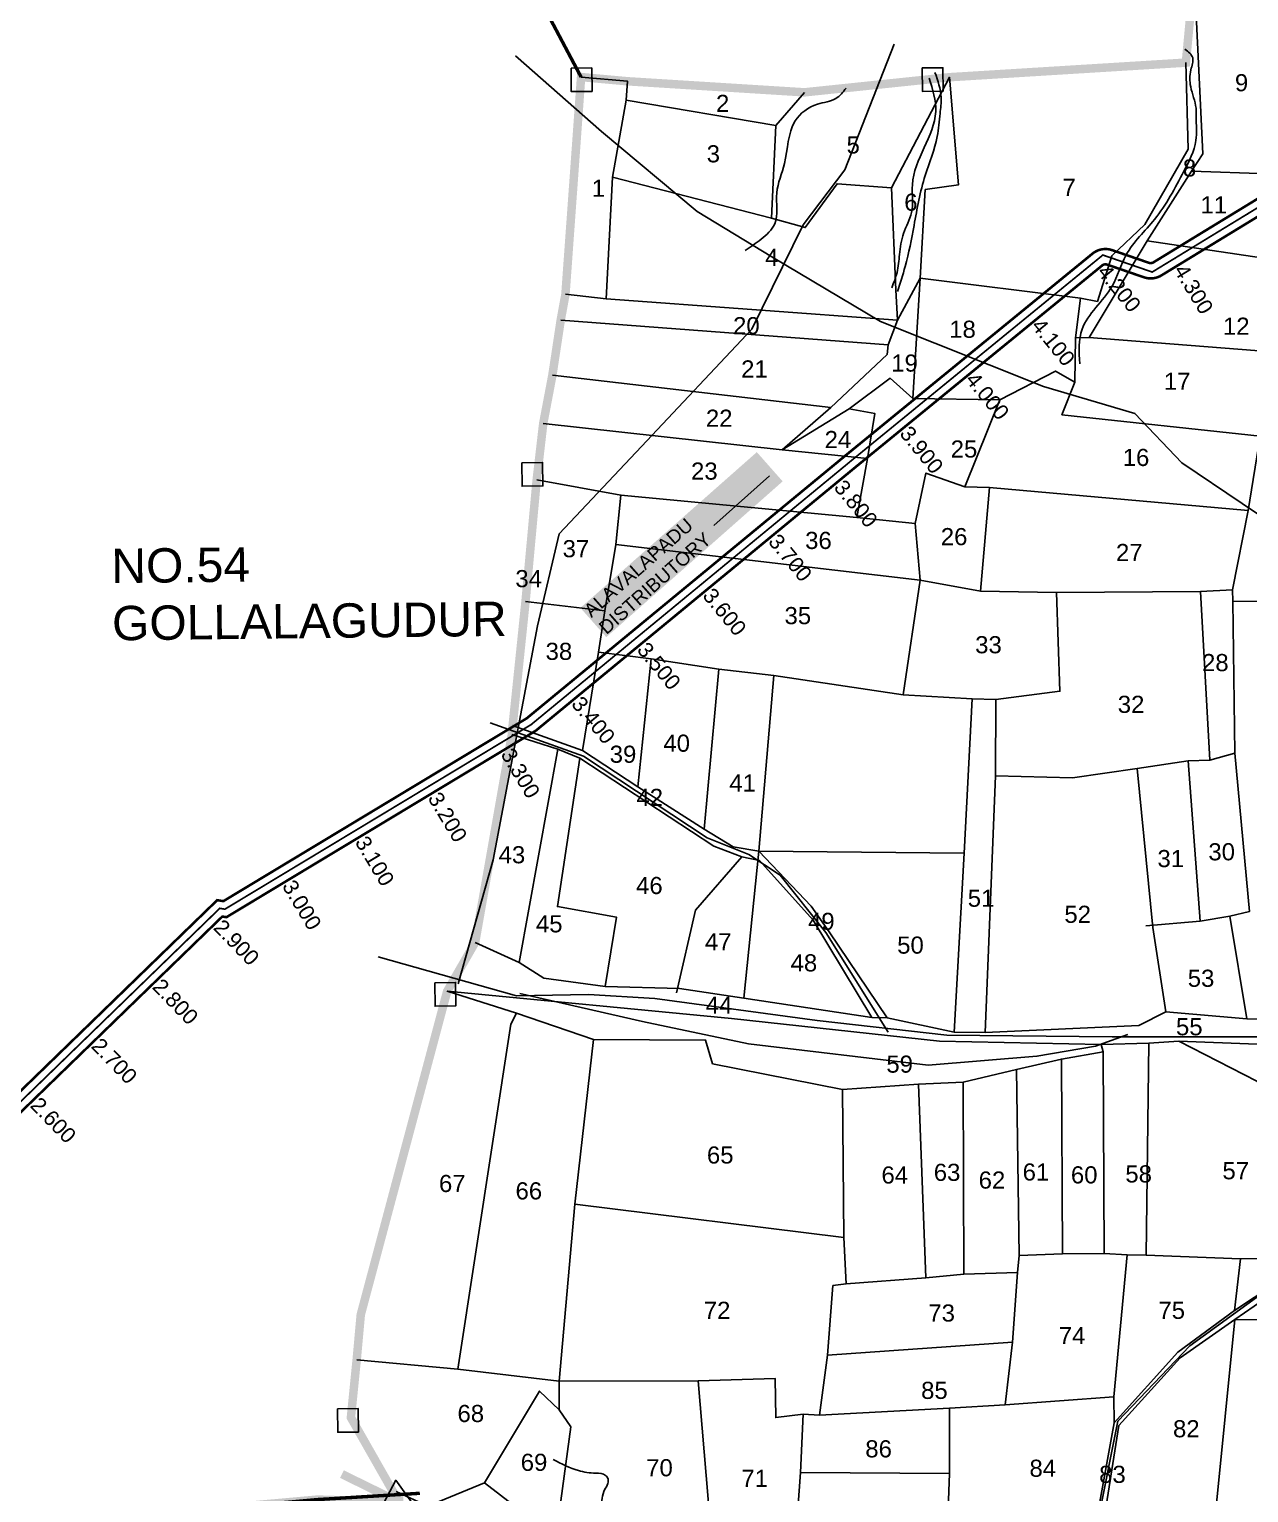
# Model space of a CAD drawing. Header units: inches. Extents: x 206739 to 240559, y 1587423 to 1599564.
# Drawn here: x 213410 to 214843, y 1592646 to 1594366 of the extents above; entities that cross this region are included whole.
import ezdxf
from ezdxf.enums import TextEntityAlignment as Align

# ---------------------------------------------------------------- set-up
doc = ezdxf.new("R2010")
doc.units = ezdxf.units.IN
doc.header["$MEASUREMENT"] = 0
doc.linetypes.add('DASHED2', pattern=[0.375, 0.25, -0.125])
doc.linetypes.add('HIDDEN2', pattern=[0.1875, 0.125, -0.0625])
for name, color, linetype in [('BLOCK', 72, 'Continuous'), ('CANAL1', 7, 'Continuous'), ('CSMark', 72, 'Continuous'), ('PAPER SIZE', 5, 'Continuous'), ('PLOT', 7, 'Continuous'), ('PLOT NO', 7, 'Continuous'), ('RAOD', 1, 'Continuous'), ('STREAM', 4, 'Continuous'), ('STRUCTURE', 5, 'Continuous'), ('text1', 7, 'Continuous'), ('VILLAGE BOUNDARY STONES', 1, 'Continuous'), ('VILLAGE BOUNDRY', 5, 'Continuous'), ('VILLAGE BOUNDRY STONES', 1, 'Continuous')]:
    doc.layers.add(name, color=color, linetype=linetype)
doc.styles.add('FONT1', font='Arial')
doc.styles.get("Standard").update_dxf_attribs({"font": 'arial.ttf'})
doc.dimstyles.get("Standard").update_dxf_attribs({"dimtxt": 0.18, "dimasz": 0.18, "dimexe": 0.18, "dimexo": 0.0625, "dimgap": 0.09, "dimtad": 0, "dimtih": 1, "dimtoh": 1, "dimdec": 4, "dimzin": 0, "dimdsep": 46, "dimtxsty": 'Standard', "dimcen": 0.09, "dimadec": 0, "dimazin": 0, "dimtfac": 1, "dimtdec": 4, "dimtofl": 0, "dimtmove": 0, "dimatfit": 3, "dimfxl": 1, "dimtolj": 1, "dimtzin": 0, "dimarcsym": 0})

# ---------------------------------------------------------------- blocks, each defined once
blk = doc.blocks.new('CIRCLE-BOX')
for p, q in [((-0.5, 0), (0.5, 0)), ((0, 0.5), (0, -0.5))]:
    blk.add_line(p, q)
blk.add_circle((0, 0), 0.2)

msp = doc.modelspace()

# ---------------------------------------------------------------- linework, layer by layer
at = {"layer": 'CANAL1', "color": 200, "linetype": 'ByBlock', "ltscale": 40, "const_width": 3}
for points in [[(213252.4062, 1592975.14226), (213630.99429, 1593342.6251), (213638.20071, 1593341.42403), (213994.78615, 1593556.36581), (214370.28906, 1593865.95597), (214659.82732, 1594102.67306, -0.2599863057), (214682.84196, 1594106.78144), (214726.25785, 1594091.81045, 0.2236230464), (214731.33945, 1594092.36114), (214861.0731, 1594171.53682), (214953.44237, 1594236.09599), (214968.2536, 1594249.05582), (215112.88071, 1594455.52347), (215123.63543, 1594468.07065, -0.0779542242), (215129.293, 1594472.89991), (215699.61109, 1594823.33633, 0.3073998411), (215702.38027, 1594829.48189), (215672.00743, 1595003.17652), (215670.99833, 1595109.13209), (215678.0076, 1595289.37034)], [(213265.5938, 1592962.85774), (213637.00571, 1593323.3749), (213641.79929, 1593322.57597), (214005.21385, 1593541.63419), (214381.71094, 1593852.04403), (214671.22047, 1594088.73763, -0.2599863057), (214676.97413, 1594089.76473), (214720.39002, 1594074.79374, 0.2236230464), (214740.7164, 1594076.99648), (214870.9269, 1594156.46318), (214964.55763, 1594221.90401), (214981.7464, 1594236.94418), (215127.11929, 1594444.47653), (215137.30205, 1594456.3564, -0.0779542242), (215138.71644, 1594457.56372), (215709.03454, 1594808.00014, 0.3073998411), (215720.11123, 1594832.58239), (215689.99257, 1595004.82348), (215689.00167, 1595108.86791), (215695.9924, 1595288.62966)]]:
    msp.add_lwpolyline(points, format="xyb", dxfattribs=at)
at = {"layer": 'CANAL1', "color": 1, "linetype": 'HIDDEN2', "ltscale": 50, "const_width": 2}
msp.add_lwpolyline([(213259, 1592969), (213634, 1593333), (213640, 1593332), (214000, 1593549), (214376, 1593859), (214672, 1594101), (214730, 1594081), (214866, 1594164), (214959, 1594229), (214975, 1594243), (215120, 1594450), (215132, 1594464), (215713, 1594821), (215681, 1595004), (215680, 1595109), (215687, 1595289)], dxfattribs=at)
at = {"layer": 'CSMark', "linetype": 'Continuous'}
for p in [(214842.03743, 1594149.37578), (214842.03743, 1594149.37578), (214664.42329, 1594094.80553), (214664.42329, 1594094.80553), (214756.67823, 1594097.28157), (214756.67823, 1594097.28157), (214587.00426, 1594031.51024), (214587.00426, 1594031.51024), (214509.58523, 1593968.21495), (214509.58523, 1593968.21495), (214432.16619, 1593904.91966), (214432.16619, 1593904.91966), (214354.81897, 1593841.53691), (214354.81897, 1593841.53691), (214277.66149, 1593777.92304), (214277.66149, 1593777.92304), (214200.50402, 1593714.30917), (214200.50402, 1593714.30917), (214123.34655, 1593650.6953), (214123.34655, 1593650.6953), (214046.18908, 1593587.08142), (214046.18908, 1593587.08142), (213965.62534, 1593528.27972), (213965.62534, 1593528.27972), (213879.98119, 1593476.65533), (213879.98119, 1593476.65533), (213794.33703, 1593425.03093), (213708.69287, 1593373.40654), (213708.69287, 1593373.40654), (213624.1624, 1593323.45097), (213624.1624, 1593323.45097), (213552.40715, 1593253.80054), (213552.40715, 1593253.80054), (213480.65189, 1593184.1501), (213480.65189, 1593184.1501)]:
    msp.add_point(p, dxfattribs=at)
at = {"layer": 'PLOT'}
for points in [[(214779.4371, 1594432.82251), (214789.70495, 1594220.02112), (214776.30815, 1594199.63815), (214724.07646, 1594117.83319), (214656.01339, 1594004.09365), (214639.85329, 1594003.48087), (214639.17935, 1593951.6081), (214623.88398, 1593913.16944), (214856.9748, 1593888.12855), (214842.67249, 1593800.81236), (214824.19598, 1593707.37604), (214824.7744, 1593694.20397), (214827.08789, 1593515.37858), (214844.41076, 1593329.31441), (214821.3627, 1593323.91502), (214841.1685, 1593203.1216), (214983.76397, 1593201.64986)], [(214776.30815, 1594199.63815), (214866.73771, 1594196.29775), (214900.9211, 1594195.4143), (214900.52958, 1594229.128), (214897.18412, 1594443.28007)], [(214430.73111, 1594024.56103), (214457.20105, 1594073.99649), (214645.82308, 1594050.11564), (214665.51463, 1594046.503), (214682.40649, 1594100.05086), (214721.30266, 1594136.87278), (214772.38873, 1594225.38965), (214769.58903, 1594327.1833)], [(214058.71536, 1594310.21821), (214113.42397, 1594305.26649), (214111.66952, 1594282.95109), (214095.79645, 1594192.39969), (214088.36939, 1594049.6178), (214040.32532, 1594054.95621)], [(214352.14258, 1593921.83413), (214418.423, 1593983.9834), (214419.56731, 1593995.48866), (214430.73111, 1594024.56103), (214428.61229, 1594060.28919), (214423.41327, 1594179.81051), (214491.89221, 1594310.05694), (214502.35964, 1594183.61702), (214463.26082, 1594177.99343), (214457.20105, 1594073.99649), (214448.60558, 1593932.17769), (214421.86731, 1593956.17301), (214373.94937, 1593920.27349)], [(214111.66952, 1594282.95109), (214287.75436, 1594253.08916), (214321.22908, 1594292.26603)], [(214287.75436, 1594253.08916), (214282.66949, 1594144.3433), (214095.79645, 1594192.39969)], [(214282.66949, 1594144.3433), (214322.19546, 1594133.2147), (214359.61324, 1594184.86687), (214423.41327, 1594179.81051)], [(215082.72197, 1593742.92562), (215082.60611, 1594074.80082), (214987.16821, 1594084.65596), (214906.00187, 1594090.60862), (214724.07646, 1594117.83319)], [(214656.01339, 1594004.09365), (214870.66071, 1593987.29038), (214880.40163, 1594095.9693)], [(214088.36939, 1594049.6178), (214430.73111, 1594024.56103)], [(214639.85329, 1594003.48087), (214645.82308, 1594050.11564)], [(214419.56731, 1593995.48866), (214034.76901, 1594024.5224)], [(214024.94774, 1593959.64121), (214352.14258, 1593921.83413), (214295.13922, 1593871.9877)], [(214550.77153, 1593930.68568), (214616.34095, 1593964.53584), (214639.17935, 1593951.6081)], [(214382.69477, 1593792.61403), (214395.47785, 1593861.62333), (214403.84404, 1593914.76588), (214373.94937, 1593920.27349), (214295.13922, 1593871.9877), (214395.47785, 1593861.62333)], [(214509.67923, 1593828.34158), (214550.77153, 1593930.68568), (214448.60558, 1593932.17769)], [(214295.13922, 1593871.9877), (214014.20822, 1593902.99587)], [(214060.25733, 1593518.6445), (214079.03185, 1593634.18072), (214086.44884, 1593682.6466), (214099.41494, 1593760.62145), (214105.53809, 1593818.86612), (214006.53585, 1593836.68485)], [(214842.67249, 1593800.81236), (214538.93891, 1593827.82169), (214509.67923, 1593828.34158), (214464.10804, 1593844.62344), (214451.52641, 1593785.25223)], [(214437.45457, 1593583.97712), (214457.29595, 1593718.61219), (214451.52641, 1593785.25223), (214382.69477, 1593792.61403), (214105.53809, 1593818.86612)], [(214528.23243, 1593705.83407), (214538.93891, 1593827.82169)], [(214617.53234, 1593704.23547), (214528.23243, 1593705.83407), (214457.29595, 1593718.61219), (214099.41494, 1593760.62145)], [(214086.44884, 1593682.6466), (213993.39506, 1593693.72172)], [(214079.03185, 1593634.18072), (214141.07114, 1593626.20258), (214220.73271, 1593614.2244), (214285.38817, 1593606.82579), (214437.45457, 1593583.97712), (214518.3886, 1593579.48404), (214546.26747, 1593578.44957), (214621.59914, 1593588.15298), (214617.53234, 1593704.23547), (214786.75754, 1593705.52161), (214824.19598, 1593707.37604)], [(214797.91328, 1593507.19169), (214797.91328, 1593507.19169), (214786.75754, 1593705.52161)], [(214961.33588, 1593693.41291), (214824.7744, 1593694.20397)], [(214141.07114, 1593626.20258), (214125.22905, 1593475.7437)], [(214203.50994, 1593426.14814), (214220.73271, 1593614.2244)], [(214508.90497, 1593397.92157), (214267.4366, 1593400.18872), (214285.38817, 1593606.82579)], [(214497.25836, 1593187.26233), (214508.90497, 1593397.92157), (214518.3886, 1593579.48404)], [(214827.08789, 1593515.37858), (214797.91328, 1593507.19169), (214772.09684, 1593506.21277), (214712.38777, 1593497.36989), (214636.39224, 1593486.30052), (214545.96766, 1593488.64601), (214546.26747, 1593578.44957)], [(213977.34255, 1593537.28158), (214031.39225, 1593520.00462), (214057.38714, 1593509.71056), (214214.69214, 1593406.00169), (214247.49771, 1593393.66751), (214268.3342, 1593389.24729), (214331.61499, 1593319.05163), (214400.42105, 1593204.73434)], [(214418.3222, 1593204.22698), (214350.30056, 1593305.25385), (214329.26643, 1593335.63571), (214267.4366, 1593400.18872), (214237.26073, 1593405.34818), (214203.50994, 1593426.14814), (214125.22905, 1593475.7437), (214060.25733, 1593518.6445), (213978.27383, 1593547.82082)], [(214031.39225, 1593520.00462), (213985.9328, 1593269.30041)], [(214087.18899, 1593241.15092), (214100.17056, 1593322.70727), (214030.85282, 1593335.04734), (214057.38714, 1593509.71056)], [(214786.47406, 1593317.94874), (214772.09684, 1593506.21277)], [(214545.96766, 1593488.64601), (214533.76811, 1593186.97107)], [(214745.86223, 1593211.25142), (214730.77978, 1593310.34236), (214712.38777, 1593497.36989)], [(214249.83876, 1593227.30422), (214267.4366, 1593400.18872)], [(214247.49771, 1593393.66751), (214193.04643, 1593330.83723), (214170.80383, 1593233.6322)], [(214722.58607, 1593312.44834), (214786.47406, 1593317.94874), (214821.3627, 1593323.91502)], [(213934.1919, 1593292.94741), (213985.9328, 1593269.30041), (214014.77733, 1593251.03879), (214087.18899, 1593241.15092), (214174.54759, 1593238.58916), (214249.83876, 1593227.30422), (214400.42105, 1593204.73434), (214418.3222, 1593204.22698), (214497.25836, 1593187.26233), (214533.76811, 1593186.97107), (214714.29862, 1593195.44473), (214745.86223, 1593211.25142), (214841.1685, 1593203.1216)], [(215027.39601, 1593166.66206), (214761.11857, 1593176.72474), (214726.10585, 1593174.65108), (214669.95623, 1593172.88763), (214479.98338, 1593176.79396), (214235.52907, 1593203.40628), (213901.30133, 1593235.56291), (213982.79128, 1593209.96339), (214073.24795, 1593178.78427), (214205.06109, 1593178.09231), (214213.29434, 1593150.34219), (214366.03029, 1593119.88633), (214455.49215, 1593126.48209), (214507.74285, 1593128.75594), (214570.41688, 1593143.37587), (214623.36736, 1593155.72872), (214672.47509, 1593164.1306), (214669.95623, 1593172.88763)], [(213913.67551, 1592791.29825), (213976.0601, 1593196.7026), (213982.79128, 1593209.96339)], [(214073.24795, 1593178.78427), (214051.44105, 1592985.14296), (214033.09831, 1592777.03796), (214032.91677, 1592743.59633), (214009.75441, 1592765.41435), (213945.09072, 1592657.57508)], [(214899.07097, 1592921.70572), (214907.4665, 1593085.64466), (214852.80011, 1593129.76399), (214761.11857, 1593176.72474)], [(214673.44409, 1592927.06398), (214672.47509, 1593164.1306)], [(214726.10585, 1593174.65108), (214723.04765, 1592925.41204)], [(214573.65822, 1592925.03415), (214570.41688, 1593143.37587)], [(214623.36736, 1593155.72872), (214624.63305, 1592926.71485)], [(214463.87709, 1592898.57361), (214455.49215, 1593126.48209)], [(214507.74285, 1593128.75594), (214508.44598, 1592902.96816)], [(214370.19072, 1592891.67014), (214367.47481, 1592945.92334), (214366.03029, 1593119.88633)], [(214489.33096, 1592606.2286), (214491.63395, 1592668.44629), (214491.69645, 1592745.39065), (214557.30791, 1592749.40584), (214684.98855, 1592758.75064), (214700.70864, 1592925.69698), (214723.04765, 1592925.41204), (214833.68803, 1592920.98126), (214899.07097, 1592921.70572), (214919.11276, 1592921.50316), (215022.27549, 1593025.32403)], [(214081.16312, 1591965.01333), (214222.1577, 1592099.51271), (214289.82417, 1592180.59473), (214288.66653, 1592189.69169), (214318.25071, 1592239.09134), (214403.71038, 1592344.07289), (214414.07528, 1592387.64292), (214492.85247, 1592462.30987), (214589.56638, 1592559.09237), (214672.19934, 1592608.2685), (214690.83013, 1592725.16824), (214762.89688, 1592804.71485), (214827.25003, 1592849.61267), (214929.42827, 1592920.11436), (215023.66447, 1593015.79339)], [(214367.47481, 1592945.92334), (214051.44105, 1592985.14296)], [(214700.70864, 1592925.69698), (214673.44409, 1592927.06398), (214624.63305, 1592926.71485), (214573.65822, 1592925.03415), (214571.49402, 1592904.97642), (214565.83729, 1592822.8935), (214557.30791, 1592749.40584)], [(214685.286, 1592728.13347), (214760.15695, 1592811.42734), (214826.68649, 1592860.36182), (214919.11276, 1592921.50316)], [(214826.68649, 1592860.36182), (214833.68803, 1592920.98126)], [(214338.97494, 1592737.14798), (214348.50236, 1592807.69273), (214354.69537, 1592889.55171), (214370.19072, 1592891.67014), (214463.87709, 1592898.57361), (214508.44598, 1592902.96816), (214571.49402, 1592904.97642)], [(214804.26854, 1592621.48266), (214827.25003, 1592849.61267)], [(214827.25003, 1592849.61267), (215016.2982, 1592847.90692), (214977.71181, 1592694.04896), (215013.42373, 1592659.68058)], [(214565.83729, 1592822.8935), (214348.50236, 1592807.69273)], [(214311.37464, 1592599.82564), (214316.44415, 1592669.59625), (214319.66239, 1592738.24049), (214287.58546, 1592734.25709), (214286.64824, 1592780.38534), (214196.33268, 1592777.73164), (214033.09831, 1592777.03796), (213913.67551, 1592791.29825), (213794.91843, 1592802.09937)], [(214212.95321, 1592582.84681), (214196.33268, 1592777.73164)], [(213874.53949, 1592446.85936), (213893.75018, 1592505.64654), (213968.45643, 1592482.73391), (214027.2313, 1592497.24218), (214100.16673, 1592555.32762), (214077.76962, 1592506.12452), (214001.32894, 1592441.8085), (214111.80932, 1592436.17866), (214198.84121, 1592520.73704), (214319.76573, 1592532.77609), (214354.33033, 1592534.94994), (214439.26103, 1592487.54291), (214479.8316, 1592468.96014), (214591.32305, 1592567.74006), (214664.45001, 1592613.61177), (214685.286, 1592728.13347), (214684.98855, 1592758.75064)], [(214032.91677, 1592743.59633), (214046.70906, 1592723.64301), (214028.9856, 1592592.92643)], [(214491.69645, 1592745.39065), (214338.97494, 1592737.14798), (214319.66239, 1592738.24049)], [(214316.44415, 1592669.59625), (214491.63395, 1592668.44629)], [(214489.33096, 1592606.2286), (214414.86883, 1592588.11836), (214311.37464, 1592599.82564), (214212.95321, 1592582.84681), (214132.04986, 1592570.38833), (214121.38042, 1592586.67016), (214028.9856, 1592592.92643), (213945.09072, 1592657.57508), (213878.68284, 1592630.27545), (213841.18406, 1592647.32997)]]:
    msp.add_lwpolyline(points, dxfattribs=at)
at = {"layer": 'RAOD'}
for points in [[(213914.30035, 1593244.21151), (213955.40398, 1593389.89599), (214007.50228, 1593665.29324), (214032.99421, 1593773.38111), (214129.87485, 1593876.0621), (214259.49823, 1594013.66265), (214319.59135, 1594136.40577), (214368.76794, 1594201.11746), (214426.78851, 1594348.78007)], [(215522.30294, 1593322.65398), (215427.09793, 1593386.54964), (215349.39132, 1593401.67493), (215200.01052, 1593526.38099), (215057.33221, 1593611.09561), (214956.26772, 1593702.95526), (214906.5781, 1593761.1465), (214764.66678, 1593856.55518), (214709.63096, 1593914.6843), (214602.32361, 1593946.38399), (214410.45981, 1594022.97153), (214283.03257, 1594098.95899), (214195.07996, 1594152.25372), (214082.59366, 1594246.22326), (213981.75288, 1594334.98546)], [(214419.69648, 1593187.24429), (214346.28229, 1593304.639), (214292.51825, 1593372.01799), (214256.03691, 1593396.28715), (214207.0792, 1593415.89018), (214061.43704, 1593512.08558), (213951.68873, 1593551.15427)], [(215169.99145, 1593212.67331), (215082.77465, 1593203.88044), (214900.60738, 1593181.75918), (214682.82605, 1593181.8885), (214488.69683, 1593184.07976), (214336.1071, 1593201.20201), (214145.18988, 1593226.89142), (214067.27191, 1593231.5437), (213982.75173, 1593230.00643), (213820.37282, 1593275.91216)], [(213986.61214, 1593232.82983), (214131.04114, 1593200.0528), (214255.63014, 1593173.54139), (214466.7068, 1593148.76266), (214594.50567, 1593159.13824), (214663.33255, 1593171.05183), (214701.54832, 1593184.83279)], [(214050.37487, 1591952.5546), (214213.01903, 1592100.13115), (214282.25518, 1592182.03473), (214316.70015, 1592251.01548), (214397.30918, 1592342.20322), (214411.18263, 1592393.52184), (214544.10366, 1592520.60014), (214596.58721, 1592569.77221), (214665.14694, 1592608.38051), (214689.73833, 1592730.12552), (214774.04357, 1592818.59135), (214856.92856, 1592878.7285), (214981.2683, 1592974.67412), (215081.29667, 1593098.56355)]]:
    msp.add_lwpolyline(points, dxfattribs=at)
at = {"layer": 'STREAM'}
for points in [[(214644.74739, 1593973.26085), (214647.49412, 1594013.69257), (214682.7767, 1594064.26421), (214699.34818, 1594101.18376), (214732.86436, 1594142.89099), (214767.16332, 1594199.47022), (214781.46721, 1594235.60037), (214781.60139, 1594263.60635), (214781.48412, 1594273.70495), (214775.21867, 1594298.88207), (214775.44886, 1594318.62558), (214777.58067, 1594332.88209), (214768.2753, 1594342.87398)], [(214430.78513, 1594058.09814), (214439.61975, 1594087.54159), (214450.07118, 1594135.80033), (214463.15276, 1594194.63397), (214477.32894, 1594240.40284), (214480.68501, 1594267.49042), (214481.84304, 1594286.30036), (214474.62089, 1594315.55736)], [(214370.27721, 1594297.36384), (214358.11722, 1594284.92775), (214336.44581, 1594278.38568), (214310.34935, 1594258.63958), (214297.76925, 1594208.45623), (214288.72602, 1594174.03996), (214286.28643, 1594137.57317), (214270.18395, 1594119.65868), (214251.45334, 1594106.28851)], [(214467.80299, 1594308.97206), (214475.60104, 1594269.63585), (214461.86904, 1594227.29889), (214448.153, 1594183.58675), (214447.14287, 1594150.89519), (214437.79097, 1594126.48868), (214433.03199, 1594101.67707), (214430.0655, 1594080.55387), (214423.85038, 1594062.60211)], [(217253.67066, 1594038.55832), (217240.27522, 1594000.1391), (217216.90735, 1593946.39079), (217184.91343, 1593880.55611), (217157.03489, 1593857.64297), (217098.35568, 1593864.79865), (216993.2978, 1593892.62209), (216925.12882, 1593882.61027), (216852.11911, 1593837.91745), (216801.13158, 1593818.424), (216757.96509, 1593800.8654), (216691.65215, 1593789.95313), (216592.00948, 1593777.22661), (216535.02472, 1593757.66351), (216420.78214, 1593742.04555), (216364.04996, 1593740.46469), (216328.13096, 1593721.40984), (216280.57074, 1593684.8989), (216215.1634, 1593635.73348), (216144.59827, 1593579.34331), (216086.94779, 1593537.64407), (216042.17156, 1593499.78244), (215991.76846, 1593469.69259), (215913.60022, 1593446.65643), (215863.67747, 1593403.4886), (215808.46209, 1593350.75348), (215721.81775, 1593302.72446), (215670.71499, 1593282.09073), (215552.09473, 1593246.13755), (215474.07103, 1593210.65586), (215434.54072, 1593158.10289), (215429.02526, 1593116.54813), (215398.7535, 1593061.33661), (215358.59371, 1592978.54153), (215319.82978, 1592899.71999), (215304.72218, 1592807.11845), (215288.49893, 1592734.09077), (215253.5886, 1592678.23766), (215223.25259, 1592628.55749), (215187.19877, 1592594.48522), (215158.37161, 1592528.88788), (215125.56308, 1592493.47027), (215033.01351, 1592477.18221), (214983.23865, 1592472.4551), (214938.35372, 1592473.18505), (214858.59274, 1592468.1097), (214789.45833, 1592461.77473), (214695.23608, 1592458.83711), (214624.92736, 1592474.15588), (214540.21593, 1592498.06653), (214450.76807, 1592532.52539), (214383.25399, 1592570.67283), (214307.42015, 1592585.00542), (214241.55245, 1592575.48133), (214124.29072, 1592561.21133), (214082.57344, 1592577.78415), (214030.46518, 1592575.33498), (213989.84186, 1592577.16825), (213973.0843, 1592589.88186), (213922.04324, 1592574.99787)], [(217297.19226, 1594004.22801), (217281.38712, 1593969.92949), (217270.54386, 1593931.93017), (217250.63805, 1593901.92068), (217226.51011, 1593861.7433), (217202.01721, 1593845.95967), (217183.34645, 1593834.17843), (217131.31122, 1593830.10482), (217091.1645, 1593823.85639), (217067.81104, 1593816.64655), (216970.97457, 1593822.71569), (216923.59178, 1593816.67235), (216862.68871, 1593803.82245), (216784.21498, 1593784.11898), (216732.75166, 1593780.63023), (216680.73517, 1593760.85116), (216576.44592, 1593746.63007), (216531.79777, 1593729.3432), (216481.48497, 1593726.44602), (216435.29634, 1593717.23634), (216378.34333, 1593698.26728), (216323.98297, 1593670.17052), (216280.62304, 1593641.62332), (216235.29501, 1593608.1384), (216198.03091, 1593572.58848), (216138.21733, 1593540.66998), (216073.97282, 1593491.64254), (216037.91274, 1593457.39791), (215976.34447, 1593419.28808), (215946.10803, 1593406.79431), (215877.48765, 1593353.8548), (215852.83877, 1593333.61996), (215787.87129, 1593297.01585), (215717.46688, 1593272.8903), (215633.19967, 1593228.83429), (215564.33281, 1593190.50333), (215516.97448, 1593162.1973), (215468.26939, 1593090.39114), (215417.65358, 1593023.65141), (215404.11519, 1592993.42512), (215354.6088, 1592904.0707), (215332.64559, 1592841.82712), (215343.22193, 1592808.18007), (215331.37847, 1592751.60523), (215313.39884, 1592705.13634), (215301.19011, 1592674.22748), (215262.94416, 1592618.73383), (215239.05943, 1592562.48174), (215198.03056, 1592507.41836), (215130.89113, 1592458.24845), (215096.68351, 1592453.68779), (215038.88851, 1592447.00279), (214999.54579, 1592446.0833), (214947.3434, 1592436.22505), (214912.25294, 1592427.95331), (214846.45109, 1592415.12734), (214767.81404, 1592409.12551), (214718.69632, 1592412.7185), (214662.51031, 1592387.08555), (214641.04857, 1592361.39327), (214637.2798, 1592327.11704), (214614.5421, 1592291.6953), (214573.90695, 1592269.03368), (214555.55435, 1592258.14042), (214547.61096, 1592240.12725), (214538.09075, 1592161.50337), (214542.63624, 1592089.32349), (214556.63789, 1592040.86796), (214572.75196, 1592010.03208), (214592.52439, 1591983.40597), (214624.46793, 1591948.74123), (214624.20355, 1591931.60605), (214610.5289, 1591911.99997), (214604.76344, 1591889.70758), (214603.66914, 1591864.22824)], [(214025.96192, 1592685.00259), (214055.64191, 1592671.97803), (214075.97766, 1592668.98714), (214087.54289, 1592666.3554), (214090.359, 1592662.23902), (214085.45573, 1592647.42982), (214083.27222, 1592636.80128), (214085.81438, 1592616.54645), (214084.18323, 1592598.08719), (214082.56273, 1592578.70604)]]:
    msp.add_spline(points, degree=3, dxfattribs=at)
at = {"layer": 'VILLAGE BOUNDARY STONES'}
for points in [[(214046.86868, 1594320.74183), (214071.23111, 1594321.02476), (214071.55187, 1594293.40429), (214047.18944, 1594293.12136)], [(214459.55517, 1594320.90895), (214483.9176, 1594321.19187), (214484.23836, 1594293.5714), (214459.87593, 1594293.28848)], [(213989.05644, 1593856.87507), (214013.41887, 1593857.158), (214013.73963, 1593829.53753), (213989.3772, 1593829.2546)], [(213886.78089, 1593245.55264), (213911.14332, 1593245.83557), (213911.46408, 1593218.2151), (213887.10166, 1593217.93217)], [(213772.37509, 1592744.65742), (213796.73752, 1592744.94035), (213797.05828, 1592717.31988), (213772.69585, 1592717.03695)]]:
    msp.add_lwpolyline(points, close=True, dxfattribs=at)
at = {"layer": 'VILLAGE BOUNDRY', "linetype": 'DASHED2', "ltscale": 50}
for points, const_width in [([(213844.61328, 1592635.05012), (213788.13881, 1592734.34931), (213794.91843, 1592802.09937), (213799.75462, 1592855.40766), (213901.30133, 1593235.56291), (213934.1919, 1593292.94741), (213977.34255, 1593537.28158), (213978.27383, 1593547.82082), (213993.39506, 1593693.72172), (214006.53585, 1593836.68485), (214014.20822, 1593902.99587), (214024.94774, 1593959.64121), (214034.76901, 1594024.5224), (214040.32532, 1594054.95621), (214058.71536, 1594310.21821), (214113.42397, 1594305.26649), (214321.22908, 1594292.26603), (214491.89221, 1594310.05694), (214769.58903, 1594327.1833), (214779.4371, 1594432.82251)], 10), ([(214023.12847, 1594377.38827), (214058.71536, 1594310.21821)], 4), ([(212947.86677, 1592596.51092), (212997.58843, 1592601.98662), (213088.55663, 1592597.22426), (213260.88791, 1592610.68741), (213302.33993, 1592616.0426), (213315.33245, 1592612.07748), (213364.18086, 1592614.36463), (213508.14855, 1592621.20512), (213568.54452, 1592621.73174), (213748.7408, 1592637.95972), (213869.1831, 1592645.35258), (213869.1831, 1592645.35258)], 4)]:
    msp.add_lwpolyline(points, dxfattribs=dict(at, const_width=const_width))
at = {"layer": 'VILLAGE BOUNDRY', "color": 1, "linetype": 'DASHED2', "ltscale": 50}
msp.add_lwpolyline([(213844.61328, 1592635.05012, 10, 10, 0), (213844.61328, 1592635.05012, 10, 10, 0), (213777.59477, 1592667.88178, 10, 10, 0)], format="xyseb", dxfattribs=at)
at = {"layer": 'VILLAGE BOUNDRY', "linetype": 'DASHED2', "ltscale": 50}
msp.add_lwpolyline([(213364.18086, 1592614.36463, 10, 10, 0), (213508.14855, 1592621.20512, 10, 10, 0), (213568.54452, 1592621.73174, 10, 10, 0), (213748.7408, 1592637.95972, 10, 10, 0), (213844.61328, 1592635.05012, 10, 10, 0), (213844.63836, 1592645.75894, 0, 0, 0)], format="xyseb", dxfattribs=at)
at = {"layer": 'VILLAGE BOUNDRY STONES'}
msp.add_lwpolyline([(213816.51634, 1592614.75273), (213871.41735, 1592618.09612), (213840.8739, 1592660.64844), (213816.51634, 1592614.75273)], dxfattribs=at)

# ---------------------------------------------------------------- block references
at = {"layer": 'BLOCK'}
for p in [(214672, 1594101, 88.763), (214672, 1594101, 88.763), (214730, 1594081, 89.172), (214730, 1594081, 89.172), (214376, 1593859, 89.129), (214376, 1593859, 89.129), (214000, 1593549, 89.429), (214000, 1593549, 89.429), (213634, 1593333, 89.143), (213634, 1593333, 89.143), (213640, 1593332, 89.14), (213640, 1593332, 89.14)]:
    msp.add_blockref('CIRCLE-BOX', p, dxfattribs=at)

# ---------------------------------------------------------------- texts
at = {"layer": 'CSMark', "color": 1, "linetype": 'Continuous', "style": 'FONT1'}
for s, rotation, p in [('4.200', 309.26831881, (214671.38577, 1594086.28943)), ('4.300', 301.39547113, (214762.4086, 1594087.89206)), ('4.100', 309.26831938, (214593.96674, 1594022.99414)), ('4.000', 309.26831881, (214516.54771, 1593959.69885)), ('3.900', 309.26831938, (214439.12868, 1593896.40357)), ('3.800', 309.5044925, (214361.81649, 1593833.04959)), ('3.700', 309.5044925, (214284.65902, 1593769.43572)), ('3.600', 309.5044925, (214207.50155, 1593705.82185)), ('3.500', 309.5044925, (214130.34408, 1593642.20797)), ('3.400', 309.5044925, (214053.18661, 1593578.5941)), ('3.300', 301.08063888, (213971.30403, 1593518.85886)), ('3.200', 301.08063888, (213885.65987, 1593467.23447)), ('3.100', 301.08063888, (213800.01571, 1593415.61007)), ('3.000', 301.08063888, (213714.37155, 1593363.98568)), ('2.900', 314.14721615, (213631.82395, 1593315.55789)), ('2.800', 314.14721621, (213560.06869, 1593245.90746)), ('2.700', 314.14721621, (213488.31344, 1593176.25702)), ('2.600', 314.14721615, (213416.55818, 1593106.60659))]:
    msp.add_text(s, height=18, rotation=rotation, dxfattribs=at).set_placement(p, align=Align.MIDDLE_LEFT)
at = {"layer": 'PLOT NO'}
for s, height, p in [('9', 20.13937, (214835.03756, 1594303.57685)), ('2', 20.13937, (214225.1019, 1594279.26179)), ('3', 20.13937, (214214.15555, 1594219.99848)), ('5', 20.13937, (214378.54072, 1594230.39694)), ('8', 20.13937, (214773.84826, 1594203.34467)), ('7', 20.13937, (214632.39958, 1594180.6649)), ('1', 20.13937, (214079.05718, 1594179.51087)), ('6', 20.13937, (214446.35299, 1594163.13106)), ('11', 20.139367, (214802.40498, 1594159.98777)), ('4', 20.13937, (214282.89561, 1594098.2728)), ('20', 20.139367, (214252.96711, 1594017.9679)), ('18', 20.139367, (214507.03243, 1594013.75119)), ('12', 20.139367, (214828.81707, 1594017.38787)), ('19', 20.139367, (214438.91802, 1593974.00763)), ('21', 20.139367, (214262.46541, 1593967.10373)), ('17', 20.139367, (214759.33448, 1593952.62609)), ('22', 20.139367, (214221.02943, 1593909.17512)), ('24', 20.139367, (214360.60343, 1593884.0951)), ('25', 20.139367, (214508.77457, 1593872.96389)), ('16', 20.139367, (214710.97782, 1593863.06146)), ('23', 20.139367, (214203.55733, 1593847.0228)), ('26', 20.139367, (214497.16254, 1593769.97703)), ('37', 20.139367, (214052.62263, 1593755.82339)), ('36', 20.139367, (214337.69536, 1593765.50822)), ('27', 20.139367, (214703.06405, 1593751.33111)), ('34', 20.139367, (213997.07803, 1593720.58996)), ('35', 20.139367, (214313.47694, 1593677.13176)), ('38', 20.139367, (214032.62956, 1593635.13959)), ('33', 20.139367, (214537.54445, 1593642.903)), ('28', 20.139367, (214804.21135, 1593621.92001)), ('32', 20.139367, (214705.17353, 1593572.83815)), ('40', 20.139367, (214171.04106, 1593527.18425)), ('39', 20.139367, (214108.00101, 1593514.16458)), ('41', 20.139367, (214248.51444, 1593480.34596)), ('42', 20.139367, (214139.37728, 1593463.43411)), ('43', 20.139367, (213977.39376, 1593396.01435)), ('31', 20.139367, (214751.82175, 1593391.52192)), ('30', 20.139367, (214811.65306, 1593399.49882)), ('46', 20.139367, (214138.96053, 1593359.86209)), ('51', 20.139367, (214528.81319, 1593344.91312)), ('52', 20.139367, (214642.40248, 1593326.0043)), ('45', 20.139367, (214021.25543, 1593314.80274)), ('49', 20.139367, (214341.08614, 1593317.70787)), ('47', 20.139367, (214219.89805, 1593293.64518)), ('50', 20.139367, (214445.87231, 1593289.79651)), ('48', 20.139367, (214320.59833, 1593268.92285)), ('53', 20.139367, (214787.41702, 1593250.8221)), ('44', 20.139367, (214220.76241, 1593219.21632)), ('55', 20.139367, (214773.59336, 1593193.83069)), ('59', 20.139367, (214433.16652, 1593149.86961)), ('65', 20.139367, (214222.24384, 1593043.04382)), ('64', 20.139367, (214427.39206, 1593019.53447)), ('63', 20.139367, (214488.89911, 1593022.6761)), ('62', 20.139367, (214541.64069, 1593013.57919)), ('61', 20.139367, (214593.35651, 1593023.08009)), ('60', 20.139367, (214650.08069, 1593019.69323)), ('58', 20.139367, (214714.05929, 1593020.79704)), ('57', 20.139367, (214828.19518, 1593024.54988)), ('67', 20.139367, (213907.29589, 1593009.55955)), ('66', 20.139367, (213997.28247, 1593000.89518)), ('72', 20.139367, (214218.5485, 1592860.46444)), ('73', 20.139367, (214482.51547, 1592857.29495)), ('75', 20.139367, (214752.9466, 1592860.43551)), ('74', 20.139367, (214635.87271, 1592830.75677)), ('85', 20.139367, (214474.00892, 1592766.34468)), ('68', 20.139367, (213929.0461, 1592739.16365)), ('82', 20.139367, (214770.10371, 1592721.23616)), ('86', 20.139367, (214408.40484, 1592697.61683)), ('69', 20.139367, (214003.40291, 1592681.77065)), ('70', 20.139367, (214150.85757, 1592675.39188)), ('84', 20.139367, (214601.39855, 1592674.77542)), ('83', 20.139367, (214683.2696, 1592667.63502)), ('71', 20.139367, (214262.75232, 1592662.93633))]:
    msp.add_text(s, height=height, dxfattribs=at).set_placement(p, align=Align.MIDDLE_CENTER)
at = {"layer": 'STRUCTURE', "color": 5, "insert": (214060.2157, 1593686.07121), "char_height": 16, "width": 273.396588, "attachment_point": 1, "rotation": 41.45345181, "style": 'FONT1', "bg_fill": 1, "box_fill_scale": 1.1, "bg_fill_color": 7, "bg_fill_true_color": 16777215, "bg_fill_transparency": 0}
msp.add_mtext('{\\C1;ALAVALAPADU DISTRIBUTORY}', dxfattribs=at)
msp.add_mtext('{\\C1;ALAVALAPADU DISTRIBUTORY}', dxfattribs=at)
at = {"layer": 'text1', "insert": (213506.32335, 1593755.63882), "char_height": 40.3798324, "width": 463.9549097, "attachment_point": 1, "rotation": 0.66535654}
msp.add_mtext('NO.54 GOLLALAGUDUR', dxfattribs=at)

# ---------------------------------------------------------------- leaders
at = {"layer": 'PAPER SIZE', "color": 1}
msp.add_leader([(214280.0291, 1593841.45201), (214214.61961, 1593783.15977)], dimstyle='Standard', override={"dimasz": 40, "dimgap": 0.09, "dimtad": 0, "dimtfill": 2, "dimtfillclr": 5}, dxfattribs=at)
msp.add_leader([(214280.0291, 1593841.45201), (214214.61961, 1593783.15977)], dimstyle='Standard', override={"dimasz": 40, "dimgap": 0.09, "dimtad": 0, "dimtfill": 2, "dimtfillclr": 5}, dxfattribs=at)

doc.saveas('drawing.dxf')
